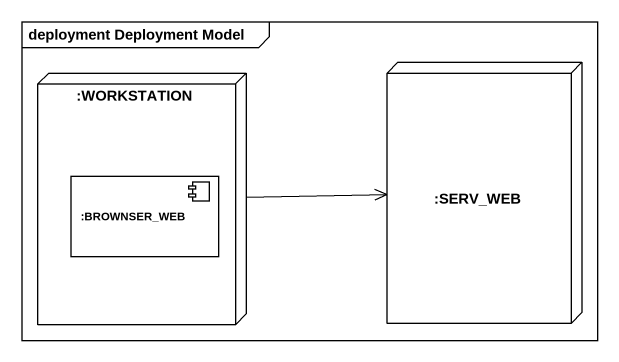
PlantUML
@startuml
mainframe deployment Deployment Model
node ":SERV_WEB" as SERV_WEB
node ":WORKSTATION" as WORKSTATION {
  component ":BROWNSER_WEB" as BROWNSER_WEB
}
WORKSTATION -right-> SERV_WEB
@enduml
